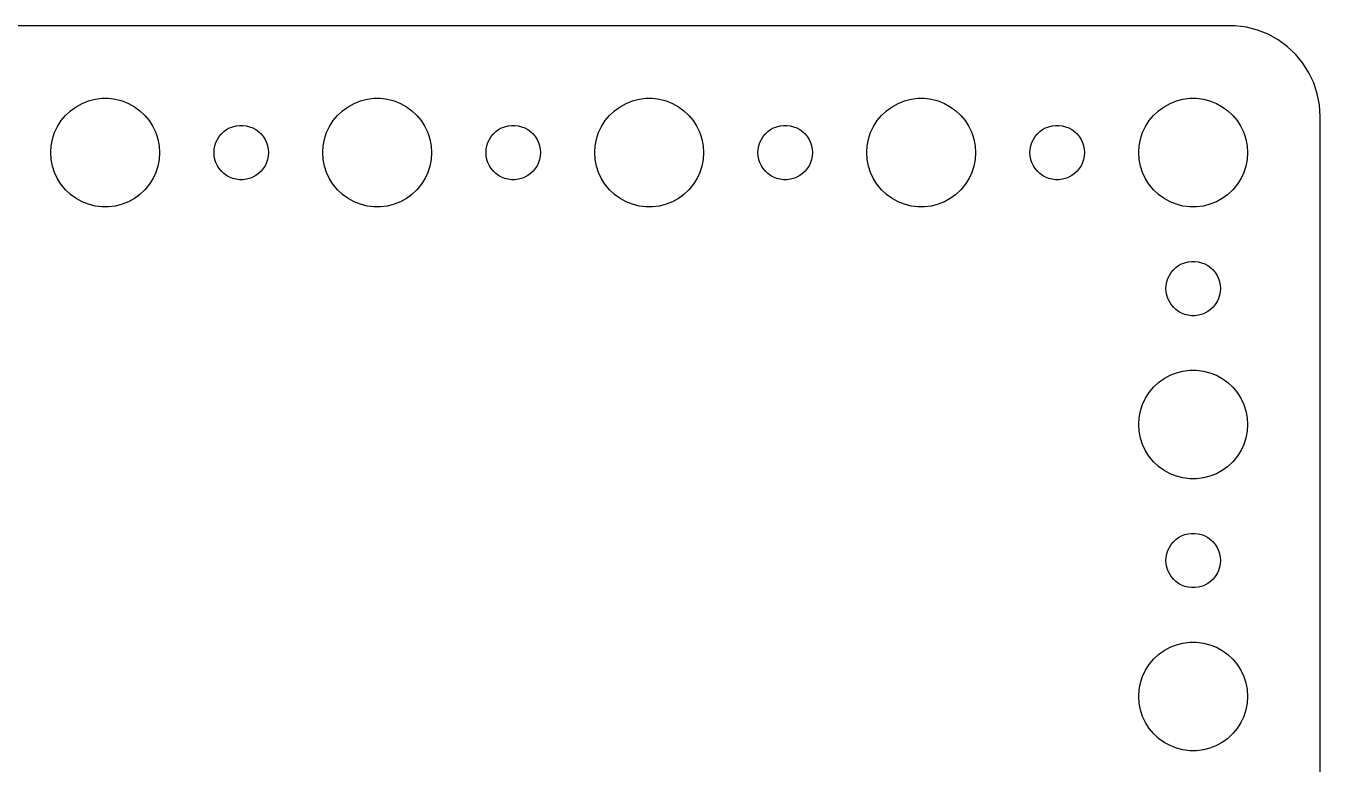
# Model space of a CAD drawing. Header units: metres. Extents: x -134 to 134, y -37 to 37.
# Drawn here: x 63.1 to 134.5, y -3.7 to 37 of the extents above; entities that cross this region are included whole.
import ezdxf

# ---------------------------------------------------------------- set-up
doc = ezdxf.new("R2010")
doc.units = ezdxf.units.M

msp = doc.modelspace()

# ---------------------------------------------------------------- linework, layer by layer
for p, q in [((129.814, 36.9901), (-129.814, 36.9901)), ((130.437, 36.9114), (129.814, 36.9901)), ((131.045, 36.7553), (130.437, 36.9114)), ((131.629, 36.5241), (131.045, 36.7553)), ((132.179, 36.2216), (131.629, 36.5241)), ((132.687, 35.8526), (132.179, 36.2216)), ((133.145, 35.4227), (132.687, 35.8526)), ((133.545, 34.9389), (133.145, 35.4227)), ((133.882, 34.4088), (133.545, 34.9389)), ((134.149, 33.8406), (133.882, 34.4088)), ((134.343, 33.2434), (134.149, 33.8406)), ((66.2227, 32.7145), (66.573, 32.8532)), ((66.573, 32.8532), (66.9379, 32.9469)), ((66.9379, 32.9469), (67.3116, 32.9941)), ((67.3116, 32.9941), (67.6884, 32.9941)), ((67.6884, 32.9941), (68.0621, 32.9469)), ((68.0621, 32.9469), (68.427, 32.8532)), ((68.427, 32.8532), (68.7773, 32.7145)), ((81.2227, 32.7145), (81.573, 32.8532)), ((81.573, 32.8532), (81.9379, 32.9469)), ((81.9379, 32.9469), (82.3116, 32.9941)), ((82.3116, 32.9941), (82.6884, 32.9941)), ((82.6884, 32.9941), (83.0621, 32.9469)), ((83.0621, 32.9469), (83.427, 32.8532)), ((83.427, 32.8532), (83.7773, 32.7145)), ((96.2227, 32.7145), (96.573, 32.8532)), ((96.573, 32.8532), (96.9379, 32.9469)), ((96.9379, 32.9469), (97.3116, 32.9941)), ((97.3116, 32.9941), (97.6884, 32.9941)), ((97.6884, 32.9941), (98.0621, 32.9469)), ((98.0621, 32.9469), (98.427, 32.8532)), ((98.427, 32.8532), (98.7773, 32.7145)), ((111.223, 32.7145), (111.573, 32.8532)), ((111.573, 32.8532), (111.938, 32.9469)), ((111.938, 32.9469), (112.312, 32.9941)), ((112.312, 32.9941), (112.688, 32.9941)), ((112.688, 32.9941), (113.062, 32.9469)), ((113.062, 32.9469), (113.427, 32.8532)), ((113.427, 32.8532), (113.777, 32.7145)), ((126.223, 32.7145), (126.573, 32.8532)), ((126.573, 32.8532), (126.938, 32.9469)), ((126.938, 32.9469), (127.312, 32.9941)), ((127.312, 32.9941), (127.688, 32.9941)), ((127.688, 32.9941), (128.062, 32.9469)), ((128.062, 32.9469), (128.427, 32.8532)), ((128.427, 32.8532), (128.777, 32.7145)), ((134.461, 32.6267), (134.343, 33.2434)), ((65.3131, 32.0536), (65.5877, 32.3115)), ((65.5877, 32.3115), (65.8925, 32.533)), ((65.8925, 32.533), (66.2227, 32.7145)), ((68.7773, 32.7145), (69.1075, 32.533)), ((69.1075, 32.533), (69.4123, 32.3115)), ((69.4123, 32.3115), (69.6869, 32.0536)), ((80.3131, 32.0536), (80.5877, 32.3115)), ((80.5877, 32.3115), (80.8925, 32.533)), ((80.8925, 32.533), (81.2227, 32.7145)), ((83.7773, 32.7145), (84.1075, 32.533)), ((84.1075, 32.533), (84.4123, 32.3115)), ((84.4123, 32.3115), (84.6869, 32.0536)), ((95.3131, 32.0536), (95.5877, 32.3115)), ((95.5877, 32.3115), (95.8925, 32.533)), ((95.8925, 32.533), (96.2227, 32.7145)), ((98.7773, 32.7145), (99.1075, 32.533)), ((99.1075, 32.533), (99.4123, 32.3115)), ((99.4123, 32.3115), (99.6869, 32.0536)), ((110.313, 32.0536), (110.588, 32.3115)), ((110.588, 32.3115), (110.893, 32.533)), ((110.893, 32.533), (111.223, 32.7145)), ((113.777, 32.7145), (114.107, 32.533)), ((114.107, 32.533), (114.412, 32.3115)), ((114.412, 32.3115), (114.687, 32.0536)), ((125.313, 32.0536), (125.588, 32.3115)), ((125.588, 32.3115), (125.893, 32.533)), ((125.893, 32.533), (126.223, 32.7145)), ((128.777, 32.7145), (129.107, 32.533)), ((129.107, 32.533), (129.412, 32.3115)), ((129.412, 32.3115), (129.687, 32.0536)), ((134.5, 32), (134.461, 32.6267)), ((64.7107, 31.1044), (64.8711, 31.4453)), ((64.8711, 31.4453), (65.073, 31.7634)), ((65.073, 31.7634), (65.3131, 32.0536)), ((69.6869, 32.0536), (69.927, 31.7634)), ((69.927, 31.7634), (70.1289, 31.4453)), ((70.1289, 31.4453), (70.2893, 31.1044)), ((74.3613, 31.3572), (74.5365, 31.4266)), ((74.5365, 31.4266), (74.7189, 31.4734)), ((74.7189, 31.4734), (74.9058, 31.497)), ((74.9058, 31.497), (75.0942, 31.497)), ((75.0942, 31.497), (75.2811, 31.4734)), ((75.2811, 31.4734), (75.4635, 31.4266)), ((75.4635, 31.4266), (75.6387, 31.3572)), ((79.7107, 31.1044), (79.8711, 31.4453)), ((79.8711, 31.4453), (80.073, 31.7634)), ((80.073, 31.7634), (80.3131, 32.0536)), ((84.6869, 32.0536), (84.927, 31.7634)), ((84.927, 31.7634), (85.1289, 31.4453)), ((85.1289, 31.4453), (85.2893, 31.1044)), ((89.3613, 31.3572), (89.5365, 31.4266)), ((89.5365, 31.4266), (89.7189, 31.4734)), ((89.7189, 31.4734), (89.9058, 31.497)), ((89.9058, 31.497), (90.0942, 31.497)), ((90.0942, 31.497), (90.2811, 31.4734)), ((90.2811, 31.4734), (90.4635, 31.4266)), ((90.4635, 31.4266), (90.6387, 31.3572)), ((94.7107, 31.1044), (94.8711, 31.4453)), ((94.8711, 31.4453), (95.073, 31.7634)), ((95.073, 31.7634), (95.3131, 32.0536)), ((99.6869, 32.0536), (99.927, 31.7634)), ((99.927, 31.7634), (100.129, 31.4453)), ((100.129, 31.4453), (100.289, 31.1044)), ((104.361, 31.3572), (104.536, 31.4266)), ((104.536, 31.4266), (104.719, 31.4734)), ((104.719, 31.4734), (104.906, 31.497)), ((104.906, 31.497), (105.094, 31.497)), ((105.094, 31.497), (105.281, 31.4734)), ((105.281, 31.4734), (105.464, 31.4266)), ((105.464, 31.4266), (105.639, 31.3572)), ((109.711, 31.1044), (109.871, 31.4453)), ((109.871, 31.4453), (110.073, 31.7634)), ((110.073, 31.7634), (110.313, 32.0536)), ((114.687, 32.0536), (114.927, 31.7634)), ((114.927, 31.7634), (115.129, 31.4453)), ((115.129, 31.4453), (115.289, 31.1044)), ((119.361, 31.3572), (119.536, 31.4266)), ((119.536, 31.4266), (119.719, 31.4734)), ((119.719, 31.4734), (119.906, 31.497)), ((119.906, 31.497), (120.094, 31.497)), ((120.094, 31.497), (120.281, 31.4734)), ((120.281, 31.4734), (120.464, 31.4266)), ((120.464, 31.4266), (120.639, 31.3572)), ((124.711, 31.1044), (124.871, 31.4453)), ((124.871, 31.4453), (125.073, 31.7634)), ((125.073, 31.7634), (125.313, 32.0536)), ((129.687, 32.0536), (129.927, 31.7634)), ((129.927, 31.7634), (130.129, 31.4453)), ((130.129, 31.4453), (130.289, 31.1044)), ((134.5, -32), (134.5, 32)), ((64.5237, 30.376), (64.5943, 30.7461)), ((64.5943, 30.7461), (64.7107, 31.1044)), ((70.2893, 31.1044), (70.4057, 30.7461)), ((70.4057, 30.7461), (70.4763, 30.376)), ((73.6053, 30.5522), (73.6855, 30.7226)), ((73.6855, 30.7226), (73.7865, 30.8817)), ((73.7865, 30.8817), (73.9065, 31.0268)), ((73.9065, 31.0268), (74.0439, 31.1558)), ((74.0439, 31.1558), (74.1963, 31.2665)), ((74.1963, 31.2665), (74.3613, 31.3572)), ((75.6387, 31.3572), (75.8037, 31.2665)), ((75.8037, 31.2665), (75.9561, 31.1558)), ((75.9561, 31.1558), (76.0934, 31.0268)), ((76.0934, 31.0268), (76.2135, 30.8817)), ((76.2135, 30.8817), (76.3145, 30.7226)), ((76.3145, 30.7226), (76.3947, 30.5522)), ((79.5237, 30.376), (79.5943, 30.7461)), ((79.5943, 30.7461), (79.7107, 31.1044)), ((85.2893, 31.1044), (85.4057, 30.7461)), ((85.4057, 30.7461), (85.4763, 30.376)), ((88.6053, 30.5522), (88.6855, 30.7226)), ((88.6855, 30.7226), (88.7865, 30.8817)), ((88.7865, 30.8817), (88.9065, 31.0268)), ((88.9065, 31.0268), (89.0439, 31.1558)), ((89.0439, 31.1558), (89.1963, 31.2665)), ((89.1963, 31.2665), (89.3613, 31.3572)), ((90.6387, 31.3572), (90.8037, 31.2665)), ((90.8037, 31.2665), (90.9561, 31.1558)), ((90.9561, 31.1558), (91.0934, 31.0268)), ((91.0934, 31.0268), (91.2135, 30.8817)), ((91.2135, 30.8817), (91.3145, 30.7226)), ((91.3145, 30.7226), (91.3947, 30.5522)), ((94.5237, 30.376), (94.5943, 30.7461)), ((94.5943, 30.7461), (94.7107, 31.1044)), ((100.289, 31.1044), (100.406, 30.7461)), ((100.406, 30.7461), (100.476, 30.376)), ((103.605, 30.5522), (103.686, 30.7226)), ((103.686, 30.7226), (103.786, 30.8817)), ((103.786, 30.8817), (103.907, 31.0268)), ((103.907, 31.0268), (104.044, 31.1558)), ((104.044, 31.1558), (104.196, 31.2665)), ((104.196, 31.2665), (104.361, 31.3572)), ((105.639, 31.3572), (105.804, 31.2665)), ((105.804, 31.2665), (105.956, 31.1558)), ((105.956, 31.1558), (106.093, 31.0268)), ((106.093, 31.0268), (106.214, 30.8817)), ((106.214, 30.8817), (106.314, 30.7226)), ((106.314, 30.7226), (106.395, 30.5522)), ((109.524, 30.376), (109.594, 30.7461)), ((109.594, 30.7461), (109.711, 31.1044)), ((115.289, 31.1044), (115.406, 30.7461)), ((115.406, 30.7461), (115.476, 30.376)), ((118.605, 30.5522), (118.686, 30.7226)), ((118.686, 30.7226), (118.786, 30.8817)), ((118.786, 30.8817), (118.907, 31.0268)), ((118.907, 31.0268), (119.044, 31.1558)), ((119.044, 31.1558), (119.196, 31.2665)), ((119.196, 31.2665), (119.361, 31.3572)), ((120.639, 31.3572), (120.804, 31.2665)), ((120.804, 31.2665), (120.956, 31.1558)), ((120.956, 31.1558), (121.093, 31.0268)), ((121.093, 31.0268), (121.214, 30.8817)), ((121.214, 30.8817), (121.314, 30.7226)), ((121.314, 30.7226), (121.395, 30.5522)), ((124.524, 30.376), (124.594, 30.7461)), ((124.594, 30.7461), (124.711, 31.1044)), ((130.289, 31.1044), (130.406, 30.7461)), ((130.406, 30.7461), (130.476, 30.376)), ((64.5, 30), (64.5237, 30.376)), ((64.5237, 29.624), (64.5, 30)), ((70.4763, 30.376), (70.5, 30)), ((70.5, 30), (70.4763, 29.624)), ((73.5, 30), (73.5118, 30.188)), ((73.5118, 29.812), (73.5, 30)), ((73.5118, 30.188), (73.5471, 30.373)), ((73.5471, 30.373), (73.6053, 30.5522)), ((76.3947, 30.5522), (76.4529, 30.373)), ((76.4529, 30.373), (76.4882, 30.188)), ((76.4882, 30.188), (76.5, 30)), ((76.5, 30), (76.4882, 29.812)), ((79.5, 30), (79.5237, 30.376)), ((79.5237, 29.624), (79.5, 30)), ((85.4763, 30.376), (85.5, 30)), ((85.5, 30), (85.4763, 29.624)), ((88.5, 30), (88.5118, 30.188)), ((88.5118, 29.812), (88.5, 30)), ((88.5118, 30.188), (88.5471, 30.373)), ((88.5471, 30.373), (88.6053, 30.5522)), ((91.3947, 30.5522), (91.4529, 30.373)), ((91.4529, 30.373), (91.4882, 30.188)), ((91.4882, 30.188), (91.5, 30)), ((91.5, 30), (91.4882, 29.812)), ((94.5, 30), (94.5237, 30.376)), ((94.5237, 29.624), (94.5, 30)), ((100.476, 30.376), (100.5, 30)), ((100.5, 30), (100.476, 29.624)), ((103.5, 30), (103.512, 30.188)), ((103.512, 29.812), (103.5, 30)), ((103.512, 30.188), (103.547, 30.373)), ((103.547, 30.373), (103.605, 30.5522)), ((106.395, 30.5522), (106.453, 30.373)), ((106.453, 30.373), (106.488, 30.188)), ((106.488, 30.188), (106.5, 30)), ((106.5, 30), (106.488, 29.812)), ((109.5, 30), (109.524, 30.376)), ((109.524, 29.624), (109.5, 30)), ((115.476, 30.376), (115.5, 30)), ((115.5, 30), (115.476, 29.624)), ((118.5, 30), (118.512, 30.188)), ((118.512, 29.812), (118.5, 30)), ((118.512, 30.188), (118.547, 30.373)), ((118.547, 30.373), (118.605, 30.5522)), ((121.395, 30.5522), (121.453, 30.373)), ((121.453, 30.373), (121.488, 30.188)), ((121.488, 30.188), (121.5, 30)), ((121.5, 30), (121.488, 29.812)), ((124.5, 30), (124.524, 30.376)), ((124.524, 29.624), (124.5, 30)), ((130.476, 30.376), (130.5, 30)), ((130.5, 30), (130.476, 29.624)), ((64.5943, 29.2539), (64.5237, 29.624)), ((70.4763, 29.624), (70.4057, 29.2539)), ((73.5471, 29.627), (73.5118, 29.812)), ((73.6053, 29.4478), (73.5471, 29.627)), ((73.6855, 29.2774), (73.6053, 29.4478)), ((73.7865, 29.1183), (73.6855, 29.2774)), ((76.3145, 29.2774), (76.2135, 29.1183)), ((76.3947, 29.4478), (76.3145, 29.2774)), ((76.4529, 29.627), (76.3947, 29.4478)), ((76.4882, 29.812), (76.4529, 29.627)), ((79.5943, 29.2539), (79.5237, 29.624)), ((85.4763, 29.624), (85.4057, 29.2539)), ((88.5471, 29.627), (88.5118, 29.812)), ((88.6053, 29.4478), (88.5471, 29.627)), ((88.6855, 29.2774), (88.6053, 29.4478)), ((88.7865, 29.1183), (88.6855, 29.2774)), ((91.3145, 29.2774), (91.2135, 29.1183)), ((91.3947, 29.4478), (91.3145, 29.2774)), ((91.4529, 29.627), (91.3947, 29.4478)), ((91.4882, 29.812), (91.4529, 29.627)), ((94.5943, 29.2539), (94.5237, 29.624)), ((100.476, 29.624), (100.406, 29.2539)), ((103.547, 29.627), (103.512, 29.812)), ((103.605, 29.4478), (103.547, 29.627)), ((103.686, 29.2774), (103.605, 29.4478)), ((103.786, 29.1183), (103.686, 29.2774)), ((106.314, 29.2774), (106.214, 29.1183)), ((106.395, 29.4478), (106.314, 29.2774)), ((106.453, 29.627), (106.395, 29.4478)), ((106.488, 29.812), (106.453, 29.627)), ((109.594, 29.2539), (109.524, 29.624)), ((115.476, 29.624), (115.406, 29.2539)), ((118.547, 29.627), (118.512, 29.812)), ((118.605, 29.4478), (118.547, 29.627)), ((118.686, 29.2774), (118.605, 29.4478)), ((118.786, 29.1183), (118.686, 29.2774)), ((121.314, 29.2774), (121.214, 29.1183)), ((121.395, 29.4478), (121.314, 29.2774)), ((121.453, 29.627), (121.395, 29.4478)), ((121.488, 29.812), (121.453, 29.627)), ((124.594, 29.2539), (124.524, 29.624)), ((130.476, 29.624), (130.406, 29.2539)), ((64.7107, 28.8956), (64.5943, 29.2539)), ((64.8711, 28.5547), (64.7107, 28.8956)), ((65.073, 28.2366), (64.8711, 28.5547)), ((70.1289, 28.5547), (69.927, 28.2366)), ((70.2893, 28.8956), (70.1289, 28.5547)), ((70.4057, 29.2539), (70.2893, 28.8956)), ((73.9065, 28.9732), (73.7865, 29.1183)), ((74.0439, 28.8442), (73.9065, 28.9732)), ((74.1963, 28.7335), (74.0439, 28.8442)), ((74.3613, 28.6427), (74.1963, 28.7335)), ((74.5365, 28.5734), (74.3613, 28.6427)), ((74.7189, 28.5266), (74.5365, 28.5734)), ((75.4635, 28.5734), (75.2811, 28.5266)), ((75.6387, 28.6427), (75.4635, 28.5734)), ((75.8037, 28.7335), (75.6387, 28.6427)), ((75.9561, 28.8442), (75.8037, 28.7335)), ((76.0934, 28.9732), (75.9561, 28.8442)), ((76.2135, 29.1183), (76.0934, 28.9732)), ((79.7107, 28.8956), (79.5943, 29.2539)), ((79.8711, 28.5547), (79.7107, 28.8956)), ((80.073, 28.2366), (79.8711, 28.5547)), ((85.1289, 28.5547), (84.927, 28.2366)), ((85.2893, 28.8956), (85.1289, 28.5547)), ((85.4057, 29.2539), (85.2893, 28.8956)), ((88.9065, 28.9732), (88.7865, 29.1183)), ((89.0439, 28.8442), (88.9065, 28.9732)), ((89.1963, 28.7335), (89.0439, 28.8442)), ((89.3613, 28.6427), (89.1963, 28.7335)), ((89.5365, 28.5734), (89.3613, 28.6427)), ((89.7189, 28.5266), (89.5365, 28.5734)), ((90.4635, 28.5734), (90.2811, 28.5266)), ((90.6387, 28.6427), (90.4635, 28.5734)), ((90.8037, 28.7335), (90.6387, 28.6427)), ((90.9561, 28.8442), (90.8037, 28.7335)), ((91.0934, 28.9732), (90.9561, 28.8442)), ((91.2135, 29.1183), (91.0934, 28.9732)), ((94.7107, 28.8956), (94.5943, 29.2539)), ((94.8711, 28.5547), (94.7107, 28.8956)), ((95.073, 28.2366), (94.8711, 28.5547)), ((100.129, 28.5547), (99.927, 28.2366)), ((100.289, 28.8956), (100.129, 28.5547)), ((100.406, 29.2539), (100.289, 28.8956)), ((103.907, 28.9732), (103.786, 29.1183)), ((104.044, 28.8442), (103.907, 28.9732)), ((104.196, 28.7335), (104.044, 28.8442)), ((104.361, 28.6427), (104.196, 28.7335)), ((104.536, 28.5734), (104.361, 28.6427)), ((104.719, 28.5266), (104.536, 28.5734)), ((105.464, 28.5734), (105.281, 28.5266)), ((105.639, 28.6427), (105.464, 28.5734)), ((105.804, 28.7335), (105.639, 28.6427)), ((105.956, 28.8442), (105.804, 28.7335)), ((106.093, 28.9732), (105.956, 28.8442)), ((106.214, 29.1183), (106.093, 28.9732)), ((109.711, 28.8956), (109.594, 29.2539)), ((109.871, 28.5547), (109.711, 28.8956)), ((110.073, 28.2366), (109.871, 28.5547)), ((115.129, 28.5547), (114.927, 28.2366)), ((115.289, 28.8956), (115.129, 28.5547)), ((115.406, 29.2539), (115.289, 28.8956)), ((118.907, 28.9732), (118.786, 29.1183)), ((119.044, 28.8442), (118.907, 28.9732)), ((119.196, 28.7335), (119.044, 28.8442)), ((119.361, 28.6427), (119.196, 28.7335)), ((119.536, 28.5734), (119.361, 28.6427)), ((119.719, 28.5266), (119.536, 28.5734)), ((120.464, 28.5734), (120.281, 28.5266)), ((120.639, 28.6427), (120.464, 28.5734)), ((120.804, 28.7335), (120.639, 28.6427)), ((120.956, 28.8442), (120.804, 28.7335)), ((121.093, 28.9732), (120.956, 28.8442)), ((121.214, 29.1183), (121.093, 28.9732)), ((124.711, 28.8956), (124.594, 29.2539)), ((124.871, 28.5547), (124.711, 28.8956)), ((125.073, 28.2366), (124.871, 28.5547)), ((130.129, 28.5547), (129.927, 28.2366)), ((130.289, 28.8956), (130.129, 28.5547)), ((130.406, 29.2539), (130.289, 28.8956)), ((65.3131, 27.9464), (65.073, 28.2366)), ((65.5877, 27.6884), (65.3131, 27.9464)), ((69.6869, 27.9464), (69.4123, 27.6884)), ((69.927, 28.2366), (69.6869, 27.9464)), ((74.9058, 28.503), (74.7189, 28.5266)), ((75.0942, 28.503), (74.9058, 28.503)), ((75.2811, 28.5266), (75.0942, 28.503)), ((80.3131, 27.9464), (80.073, 28.2366)), ((80.5877, 27.6884), (80.3131, 27.9464)), ((84.6869, 27.9464), (84.4123, 27.6884)), ((84.927, 28.2366), (84.6869, 27.9464)), ((89.9058, 28.503), (89.7189, 28.5266)), ((90.0942, 28.503), (89.9058, 28.503)), ((90.2811, 28.5266), (90.0942, 28.503)), ((95.3131, 27.9464), (95.073, 28.2366)), ((95.5877, 27.6884), (95.3131, 27.9464)), ((99.6869, 27.9464), (99.4123, 27.6884)), ((99.927, 28.2366), (99.6869, 27.9464)), ((104.906, 28.503), (104.719, 28.5266)), ((105.094, 28.503), (104.906, 28.503)), ((105.281, 28.5266), (105.094, 28.503)), ((110.313, 27.9464), (110.073, 28.2366)), ((110.588, 27.6884), (110.313, 27.9464)), ((114.687, 27.9464), (114.412, 27.6884)), ((114.927, 28.2366), (114.687, 27.9464)), ((119.906, 28.503), (119.719, 28.5266)), ((120.094, 28.503), (119.906, 28.503)), ((120.281, 28.5266), (120.094, 28.503)), ((125.313, 27.9464), (125.073, 28.2366)), ((125.588, 27.6884), (125.313, 27.9464)), ((129.687, 27.9464), (129.412, 27.6884)), ((129.927, 28.2366), (129.687, 27.9464)), ((65.8925, 27.467), (65.5877, 27.6884)), ((66.2227, 27.2855), (65.8925, 27.467)), ((66.573, 27.1468), (66.2227, 27.2855)), ((66.9379, 27.0531), (66.573, 27.1468)), ((68.427, 27.1468), (68.0621, 27.0531)), ((68.7773, 27.2855), (68.427, 27.1468)), ((69.1075, 27.467), (68.7773, 27.2855)), ((69.4123, 27.6884), (69.1075, 27.467)), ((80.8925, 27.467), (80.5877, 27.6884)), ((81.2227, 27.2855), (80.8925, 27.467)), ((81.573, 27.1468), (81.2227, 27.2855)), ((81.9379, 27.0531), (81.573, 27.1468)), ((83.427, 27.1468), (83.0621, 27.0531)), ((83.7773, 27.2855), (83.427, 27.1468)), ((84.1075, 27.467), (83.7773, 27.2855)), ((84.4123, 27.6884), (84.1075, 27.467)), ((95.8925, 27.467), (95.5877, 27.6884)), ((96.2227, 27.2855), (95.8925, 27.467)), ((96.573, 27.1468), (96.2227, 27.2855)), ((96.9379, 27.0531), (96.573, 27.1468)), ((98.427, 27.1468), (98.0621, 27.0531)), ((98.7773, 27.2855), (98.427, 27.1468)), ((99.1075, 27.467), (98.7773, 27.2855)), ((99.4123, 27.6884), (99.1075, 27.467)), ((110.893, 27.467), (110.588, 27.6884)), ((111.223, 27.2855), (110.893, 27.467)), ((111.573, 27.1468), (111.223, 27.2855)), ((111.938, 27.0531), (111.573, 27.1468)), ((113.427, 27.1468), (113.062, 27.0531)), ((113.777, 27.2855), (113.427, 27.1468)), ((114.107, 27.467), (113.777, 27.2855)), ((114.412, 27.6884), (114.107, 27.467)), ((125.893, 27.467), (125.588, 27.6884)), ((126.223, 27.2855), (125.893, 27.467)), ((126.573, 27.1468), (126.223, 27.2855)), ((126.938, 27.0531), (126.573, 27.1468)), ((128.427, 27.1468), (128.062, 27.0531)), ((128.777, 27.2855), (128.427, 27.1468)), ((129.107, 27.467), (128.777, 27.2855)), ((129.412, 27.6884), (129.107, 27.467)), ((67.3116, 27.0059), (66.9379, 27.0531)), ((67.6884, 27.0059), (67.3116, 27.0059)), ((68.0621, 27.0531), (67.6884, 27.0059)), ((82.3116, 27.0059), (81.9379, 27.0531)), ((82.6884, 27.0059), (82.3116, 27.0059)), ((83.0621, 27.0531), (82.6884, 27.0059)), ((97.3116, 27.0059), (96.9379, 27.0531)), ((97.6884, 27.0059), (97.3116, 27.0059)), ((98.0621, 27.0531), (97.6884, 27.0059)), ((112.312, 27.0059), (111.938, 27.0531)), ((112.688, 27.0059), (112.312, 27.0059)), ((113.062, 27.0531), (112.688, 27.0059)), ((127.312, 27.0059), (126.938, 27.0531)), ((127.688, 27.0059), (127.312, 27.0059)), ((128.062, 27.0531), (127.688, 27.0059)), ((126.407, 23.5268), (126.544, 23.6558)), ((126.544, 23.6558), (126.696, 23.7665)), ((126.696, 23.7665), (126.861, 23.8572)), ((126.861, 23.8572), (127.036, 23.9266)), ((127.036, 23.9266), (127.219, 23.9734)), ((127.219, 23.9734), (127.406, 23.997)), ((127.406, 23.997), (127.594, 23.997)), ((127.594, 23.997), (127.781, 23.9734)), ((127.781, 23.9734), (127.964, 23.9266)), ((127.964, 23.9266), (128.139, 23.8572)), ((128.139, 23.8572), (128.304, 23.7665)), ((128.304, 23.7665), (128.456, 23.6558)), ((128.456, 23.6558), (128.593, 23.5268)), ((126.012, 22.688), (126.047, 22.873)), ((126.047, 22.873), (126.105, 23.0522)), ((126.105, 23.0522), (126.186, 23.2226)), ((126.186, 23.2226), (126.286, 23.3817)), ((126.286, 23.3817), (126.407, 23.5268)), ((128.593, 23.5268), (128.714, 23.3817)), ((128.714, 23.3817), (128.814, 23.2226)), ((128.814, 23.2226), (128.895, 23.0522)), ((128.895, 23.0522), (128.953, 22.873)), ((128.953, 22.873), (128.988, 22.688)), ((126, 22.5), (126.012, 22.688)), ((126.012, 22.312), (126, 22.5)), ((126.047, 22.127), (126.012, 22.312)), ((126.105, 21.9478), (126.047, 22.127)), ((128.953, 22.127), (128.895, 21.9478)), ((128.988, 22.312), (128.953, 22.127)), ((128.988, 22.688), (129, 22.5)), ((129, 22.5), (128.988, 22.312)), ((126.186, 21.7774), (126.105, 21.9478)), ((126.286, 21.6183), (126.186, 21.7774)), ((126.407, 21.4732), (126.286, 21.6183)), ((126.544, 21.3442), (126.407, 21.4732)), ((128.593, 21.4732), (128.456, 21.3442)), ((128.714, 21.6183), (128.593, 21.4732)), ((128.814, 21.7774), (128.714, 21.6183)), ((128.895, 21.9478), (128.814, 21.7774)), ((126.696, 21.2335), (126.544, 21.3442)), ((126.861, 21.1427), (126.696, 21.2335)), ((127.036, 21.0734), (126.861, 21.1427)), ((127.219, 21.0266), (127.036, 21.0734)), ((127.406, 21.003), (127.219, 21.0266)), ((127.594, 21.003), (127.406, 21.003)), ((127.781, 21.0266), (127.594, 21.003)), ((127.964, 21.0734), (127.781, 21.0266)), ((128.139, 21.1427), (127.964, 21.0734)), ((128.304, 21.2335), (128.139, 21.1427)), ((128.456, 21.3442), (128.304, 21.2335)), ((126.223, 17.7145), (126.573, 17.8532)), ((126.573, 17.8532), (126.938, 17.9469)), ((126.938, 17.9469), (127.312, 17.9941)), ((127.312, 17.9941), (127.688, 17.9941)), ((127.688, 17.9941), (128.062, 17.9469)), ((128.062, 17.9469), (128.427, 17.8532)), ((128.427, 17.8532), (128.777, 17.7145)), ((125.313, 17.0536), (125.588, 17.3115)), ((125.588, 17.3115), (125.893, 17.533)), ((125.893, 17.533), (126.223, 17.7145)), ((128.777, 17.7145), (129.107, 17.533)), ((129.107, 17.533), (129.412, 17.3115)), ((129.412, 17.3115), (129.687, 17.0536)), ((124.711, 16.1044), (124.871, 16.4453)), ((124.871, 16.4453), (125.073, 16.7634)), ((125.073, 16.7634), (125.313, 17.0536)), ((129.687, 17.0536), (129.927, 16.7634)), ((129.927, 16.7634), (130.129, 16.4453)), ((130.129, 16.4453), (130.289, 16.1044)), ((124.524, 15.376), (124.594, 15.7461)), ((124.594, 15.7461), (124.711, 16.1044)), ((130.289, 16.1044), (130.406, 15.7461)), ((130.406, 15.7461), (130.476, 15.376)), ((124.5, 15), (124.524, 15.376)), ((124.524, 14.624), (124.5, 15)), ((130.476, 15.376), (130.5, 15)), ((130.5, 15), (130.476, 14.624)), ((124.594, 14.2539), (124.524, 14.624)), ((130.476, 14.624), (130.406, 14.2539)), ((124.711, 13.8956), (124.594, 14.2539)), ((124.871, 13.5547), (124.711, 13.8956)), ((130.289, 13.8956), (130.129, 13.5547)), ((130.406, 14.2539), (130.289, 13.8956)), ((125.073, 13.2366), (124.871, 13.5547)), ((125.313, 12.9464), (125.073, 13.2366)), ((125.588, 12.6884), (125.313, 12.9464)), ((129.687, 12.9464), (129.412, 12.6884)), ((129.927, 13.2366), (129.687, 12.9464)), ((130.129, 13.5547), (129.927, 13.2366)), ((125.893, 12.467), (125.588, 12.6884)), ((126.223, 12.2855), (125.893, 12.467)), ((126.573, 12.1468), (126.223, 12.2855)), ((126.938, 12.0531), (126.573, 12.1468)), ((128.427, 12.1468), (128.062, 12.0531)), ((128.777, 12.2855), (128.427, 12.1468)), ((129.107, 12.467), (128.777, 12.2855)), ((129.412, 12.6884), (129.107, 12.467)), ((127.312, 12.0059), (126.938, 12.0531)), ((127.688, 12.0059), (127.312, 12.0059)), ((128.062, 12.0531), (127.688, 12.0059)), ((126.407, 8.52681), (126.544, 8.65576)), ((126.544, 8.65576), (126.696, 8.76648)), ((126.696, 8.76648), (126.861, 8.85724)), ((126.861, 8.85724), (127.036, 8.92657)), ((127.036, 8.92657), (127.219, 8.97342)), ((127.219, 8.97342), (127.406, 8.99704)), ((127.406, 8.99704), (127.594, 8.99704)), ((127.594, 8.99704), (127.781, 8.97342)), ((127.781, 8.97342), (127.964, 8.92657)), ((127.964, 8.92657), (128.139, 8.85724)), ((128.139, 8.85724), (128.304, 8.76648)), ((128.304, 8.76648), (128.456, 8.65576)), ((128.456, 8.65576), (128.593, 8.52681)), ((126.012, 7.68799), (126.047, 7.87303)), ((126.047, 7.87303), (126.105, 8.05219)), ((126.105, 8.05219), (126.186, 8.22263)), ((126.186, 8.22263), (126.286, 8.38167)), ((126.286, 8.38167), (126.407, 8.52681)), ((128.593, 8.52681), (128.714, 8.38167)), ((128.714, 8.38167), (128.814, 8.22263)), ((128.814, 8.22263), (128.895, 8.05219)), ((128.895, 8.05219), (128.953, 7.87303)), ((128.953, 7.87303), (128.988, 7.68799)), ((126, 7.5), (126.012, 7.68799)), ((126.012, 7.312), (126, 7.5)), ((126.047, 7.12695), (126.012, 7.312)), ((128.988, 7.312), (128.953, 7.12695)), ((128.988, 7.68799), (129, 7.5)), ((129, 7.5), (128.988, 7.312)), ((126.105, 6.9478), (126.047, 7.12695)), ((126.186, 6.77736), (126.105, 6.9478)), ((126.286, 6.61832), (126.186, 6.77736)), ((126.407, 6.47318), (126.286, 6.61832)), ((126.544, 6.34422), (126.407, 6.47318)), ((128.593, 6.47318), (128.456, 6.34422)), ((128.714, 6.61832), (128.593, 6.47318)), ((128.814, 6.77736), (128.714, 6.61832)), ((128.895, 6.9478), (128.814, 6.77736)), ((128.953, 7.12695), (128.895, 6.9478)), ((126.696, 6.23351), (126.544, 6.34422)), ((126.861, 6.14275), (126.696, 6.23351)), ((127.036, 6.07341), (126.861, 6.14275)), ((127.219, 6.02657), (127.036, 6.07341)), ((127.406, 6.00294), (127.219, 6.02657)), ((127.594, 6.00294), (127.406, 6.00294)), ((127.781, 6.02657), (127.594, 6.00294)), ((127.964, 6.07341), (127.781, 6.02657)), ((128.139, 6.14275), (127.964, 6.07341)), ((128.304, 6.23351), (128.139, 6.14275)), ((128.456, 6.34422), (128.304, 6.23351)), ((126.573, 2.85316), (126.938, 2.94685)), ((126.938, 2.94685), (127.312, 2.99408)), ((127.312, 2.99408), (127.688, 2.99408)), ((127.688, 2.99408), (128.062, 2.94685)), ((128.062, 2.94685), (128.427, 2.85316)), ((125.313, 2.05363), (125.588, 2.31154)), ((125.588, 2.31154), (125.893, 2.53297)), ((125.893, 2.53297), (126.223, 2.71448)), ((126.223, 2.71448), (126.573, 2.85316)), ((128.427, 2.85316), (128.777, 2.71448)), ((128.777, 2.71448), (129.107, 2.53297)), ((129.107, 2.53297), (129.412, 2.31154)), ((129.412, 2.31154), (129.687, 2.05363)), ((124.711, 1.10437), (124.871, 1.44525)), ((124.871, 1.44525), (125.073, 1.76335)), ((125.073, 1.76335), (125.313, 2.05363)), ((129.687, 2.05363), (129.927, 1.76335)), ((129.927, 1.76335), (130.129, 1.44525)), ((130.129, 1.44525), (130.289, 1.10437)), ((124.524, 0.37599), (124.594, 0.74606)), ((124.594, 0.74606), (124.711, 1.10437)), ((130.289, 1.10437), (130.406, 0.74606)), ((130.406, 0.74606), (130.476, 0.37599)), ((124.5, 0), (124.524, 0.37599)), ((124.524, -0.37599), (124.5, 0)), ((130.476, 0.37599), (130.5, 0)), ((130.5, 0), (130.476, -0.37599)), ((124.594, -0.74606), (124.524, -0.37599)), ((130.476, -0.37599), (130.406, -0.74606)), ((124.711, -1.10437), (124.594, -0.74606)), ((124.871, -1.44525), (124.711, -1.10437)), ((130.289, -1.10437), (130.129, -1.44525)), ((130.406, -0.74606), (130.289, -1.10437)), ((125.073, -1.76335), (124.871, -1.44525)), ((125.313, -2.05363), (125.073, -1.76335)), ((125.588, -2.31154), (125.313, -2.05363)), ((129.687, -2.05363), (129.412, -2.31154)), ((129.927, -1.76335), (129.687, -2.05363)), ((130.129, -1.44525), (129.927, -1.76335)), ((125.893, -2.53297), (125.588, -2.31154)), ((126.223, -2.71448), (125.893, -2.53297)), ((126.573, -2.85316), (126.223, -2.71448)), ((126.938, -2.94685), (126.573, -2.85316)), ((128.427, -2.85316), (128.062, -2.94685)), ((128.777, -2.71448), (128.427, -2.85316)), ((129.107, -2.53297), (128.777, -2.71448)), ((129.412, -2.31154), (129.107, -2.53297)), ((127.312, -2.99408), (126.938, -2.94685)), ((127.688, -2.99408), (127.312, -2.99408)), ((128.062, -2.94685), (127.688, -2.99408))]:
    msp.add_line(p, q)

doc.saveas('drawing.dxf')
